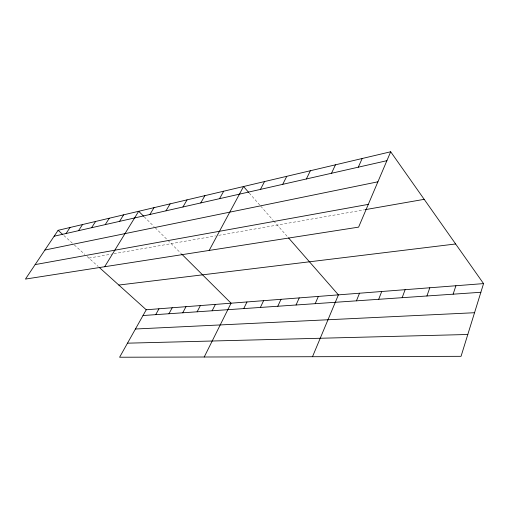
<?xml version="1.0" encoding="UTF-8"?>
<svg xmlns="http://www.w3.org/2000/svg" width="509" height="509" viewBox="0 0 509 509"><rect width="100%" height="100%" fill="white"/><g stroke="black" fill="none" stroke-linecap="round" stroke-linejoin="round"><path stroke-width="0.38" stroke-dasharray="2.54 1.91" d="M88.897 258.082L111.687 254.086M113.946 253.692L215.619 235.877M218.736 235.33L364.629 209.765M63.88 235.533L72.564 243.359M74.308 244.931L84.812 254.398M87.141 256.504L98.237 266.5M144.193 216.77L154.119 226.645M155.22 227.746L167.353 239.815M167.906 240.363L181.109 253.495M249.276 193.076L259.705 204.981M260.748 206.177L273.155 220.346M273.67 220.938L288.049 237.353"/><path stroke-width="0.76" d="M483.55 283.602L461.046 356.319L119.602 357.229L146.242 309.771L483.55 283.602L390.689 151.771L58.096 230.316L25.45 279.078L358.603 227.135L390.689 151.771M453.125 294.183L455.911 285.746M426.93 295.983L429.806 287.77M402.161 297.689L405.113 289.685M378.696 299.305L381.712 291.504M356.44 300.838L359.507 293.229M312.494 356.714L338.415 294.864L288.565 237.938M315.192 303.676L318.348 296.423M358.291 167.187L362.179 158.509M296.053 304.993L299.228 297.905M277.799 306.253L281 299.317M331.499 173.264L335.463 164.814M260.379 307.449L263.605 300.666M306.361 178.971L310.375 170.738M243.741 308.594L246.973 301.958M204.217 357L231.067 303.192L181.656 254.042M282.718 184.334L286.777 176.311M212.132 310.77L215.383 304.407M260.449 189.393L264.534 181.567M197.123 311.807L200.368 305.572M182.737 312.793L185.989 306.692M209.18 250.428L243.537 186.523L248.755 192.478M168.95 313.741L172.195 307.76M219.564 198.669L223.68 191.212M155.716 314.657L158.961 308.785M200.756 202.938L204.879 195.653M182.928 206.985L187.045 199.865M165.998 210.828L170.114 203.861M149.9 214.48L154.011 207.666M104.676 266.722L138.677 211.286L143.64 216.223M119.558 221.37L123.63 214.843M105.236 224.615L109.289 218.227M91.582 227.72L95.609 221.46M78.539 230.679L82.541 224.539M66.075 233.504L70.051 227.491M54.145 236.214L386.891 160.691M44.894 250.034L377.901 181.808M35.14 264.604L368.293 204.383M365.411 209.625L424.188 199.331M118.813 285.053L455.631 243.97M143.01 315.529L480.865 292.274M135.445 329.005L474.534 312.723M127.492 343.174L467.803 334.489M58.096 230.316L62.722 234.49M99.401 267.556L146.242 309.771"/></g></svg>
